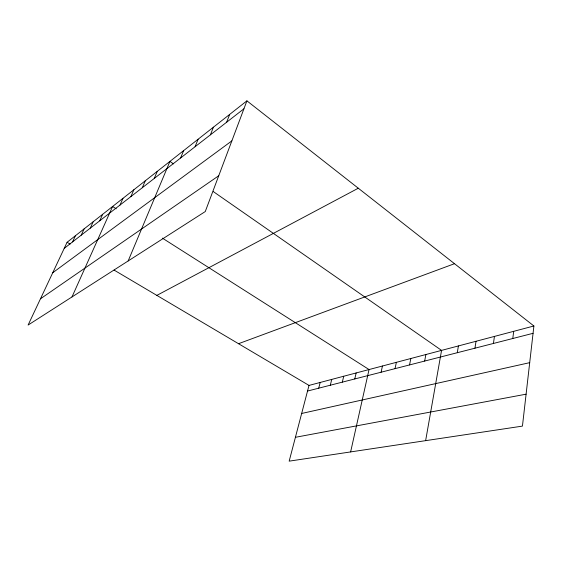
<?xml version="1.0" encoding="UTF-8"?>
<svg xmlns="http://www.w3.org/2000/svg" width="562" height="562" viewBox="0 0 562 562"><rect width="100%" height="100%" fill="white"/><g stroke="black" fill="none" stroke-linecap="round" stroke-linejoin="round"><path stroke-width="0.84" d="M533.9 325.988L522.442 426.108L289.17 461.156L309.009 385.413L533.9 325.988L246.922 100.844L67.089 242.278L28.1 325.061L205.263 211.558L246.922 100.844M512.783 338.507L513.703 331.327M493.436 343.459L494.434 336.42M474.96 348.187L476.021 341.282M457.292 352.711L458.416 345.932M425.631 440.65L441.563 350.386L213.286 191.572M424.661 361.064L425.877 354.531M409.558 364.928L410.822 358.507M395.051 368.644L396.358 362.328M381.106 372.213L382.441 366.01M350.625 451.918L369.051 369.543L162.369 238.126M354.762 378.957L356.153 372.95M342.314 382.146L343.726 376.238M330.301 385.216L331.742 379.406M318.717 388.18L320.178 382.462M226.662 122.207L229.675 114.409M210.406 134.831L213.434 127.181M195.077 146.738L198.112 139.236M180.592 157.992L183.626 150.623M128.164 260.951L169.921 161.406L173.475 163.879M154.269 178.435L157.297 171.333M142.277 187.75L145.298 180.774M130.869 196.609L133.875 189.752M120.001 205.053L122.987 198.316M71.992 296.947L112.604 206.486L116.236 208.797M99.727 220.803L102.684 214.284M90.264 228.151L93.201 221.744M81.202 235.183L84.124 228.882M72.533 241.92L75.427 235.724M64.216 248.383L243.929 108.796M52.737 272.753L231.86 140.872M40.464 298.808L218.737 175.758M156.854 295.387L358.289 188.221M238.52 343.705L454.496 263.697M307.533 391.047L533.064 333.315M301.661 413.47L529.706 362.659M295.422 437.299L526.095 394.18M67.089 242.278L70.109 244.063M114.086 270.083L309.009 385.413"/></g></svg>
